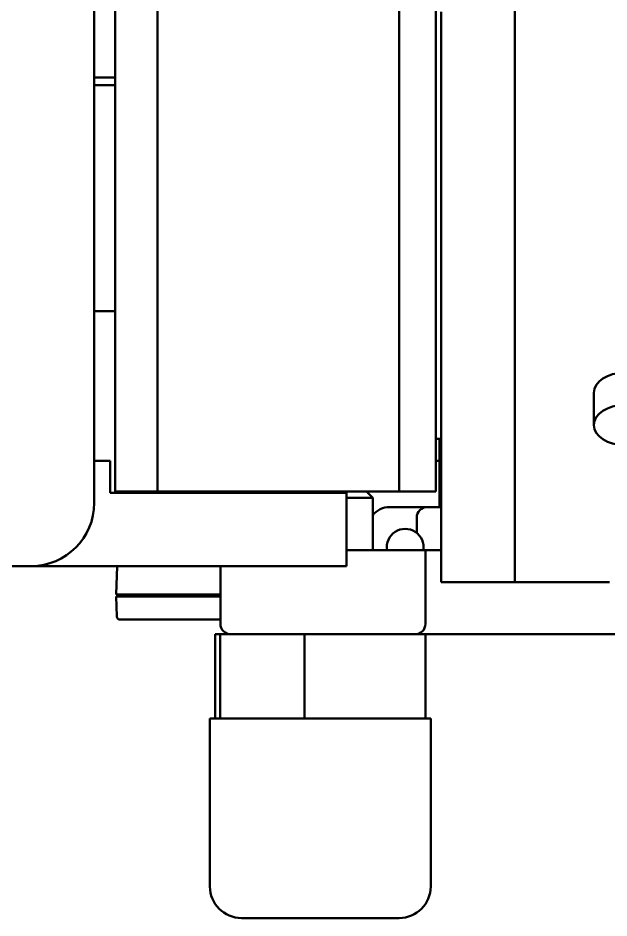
# Model space of a CAD drawing. Header units: millimetres. Extents: x 36 to 3196, y 27 to 5967.
# Drawn here: x 1680.5 to 1736.7, y 4147.1 to 4232.7 of the extents above; entities that cross this region are included whole.
import ezdxf

# ---------------------------------------------------------------- set-up
doc = ezdxf.new("R2010")
doc.units = ezdxf.units.MM
doc.layers.add('외형선(ISO)', color=7, linetype='Continuous', lineweight=50)

msp = doc.modelspace()

# ---------------------------------------------------------------- linework, layer by layer
at = {"layer": '외형선(ISO)'}
for p, q in [((1687.7728, 4278.594), (1687.7728, 4186.594)), ((1689.7728, 4240.0559), (1689.7728, 4229.7586)), ((1693.7728, 4240.0559), (1693.7728, 4229.7586)), ((1693.7728, 4229.7586), (1693.7728, 4240.0286)), ((1716.7728, 4240.0559), (1716.7728, 4229.7586)), ((1716.7728, 4240.0286), (1716.7728, 4229.7586)), ((1720.2728, 4229.7586), (1720.2728, 4240.0559)), ((1727.7728, 4210.9487), (1727.7728, 4236.9081)), ((1720.7728, 4232.2113), (1720.7728, 4233.3395)), ((1720.7728, 4232.2113), (1720.7728, 4210.9487)), ((1727.7728, 4232.2113), (1727.7728, 4210.9487)), ((1689.7728, 4227.0553), (1689.7728, 4229.7586)), ((1693.7728, 4227.0553), (1693.7728, 4229.7586)), ((1693.7728, 4229.7586), (1693.7728, 4227.0553)), ((1716.7728, 4229.7586), (1716.7728, 4227.0553)), ((1716.7728, 4229.7586), (1716.7728, 4227.0553)), ((1720.2728, 4227.0553), (1720.2728, 4229.7586)), ((1689.7728, 4227.094), (1687.7728, 4227.094)), ((1689.7728, 4227.0553), (1689.7728, 4221.6981)), ((1693.7728, 4221.6981), (1693.7728, 4227.0553)), ((1693.7728, 4227.0553), (1693.7728, 4221.6981)), ((1716.7728, 4221.6981), (1716.7728, 4227.0553)), ((1716.7728, 4221.6981), (1716.7728, 4227.0553)), ((1720.2728, 4227.0553), (1720.2728, 4221.6981)), ((1689.7728, 4226.344), (1687.7728, 4226.344)), ((1689.7728, 4221.6981), (1689.7728, 4199.7831)), ((1693.7728, 4199.7831), (1693.7728, 4221.6981)), ((1693.7728, 4221.6981), (1693.7728, 4199.7831)), ((1716.7728, 4221.6981), (1716.7728, 4199.7831)), ((1716.7728, 4221.6981), (1716.7728, 4199.7831)), ((1720.2728, 4221.6981), (1720.2728, 4199.7831)), ((1720.7728, 4183.1973), (1720.7728, 4210.9487)), ((1727.7728, 4183.1973), (1727.7728, 4210.9487)), ((1727.7728, 4210.9487), (1727.7728, 4183.1973)), ((1687.7728, 4204.844), (1689.7728, 4204.844)), ((1689.7728, 4192.6973), (1689.7728, 4199.7831)), ((1693.7728, 4199.7831), (1693.7728, 4192.6973)), ((1693.7728, 4199.7831), (1693.7728, 4192.6973)), ((1716.7728, 4192.6973), (1716.7728, 4199.7831)), ((1716.7728, 4192.6973), (1716.7728, 4199.7831)), ((1720.2728, 4192.6973), (1720.2728, 4199.7831)), ((1735.2728, 4194.0093), (1735.2728, 4197.0735)), ((1735.2728, 4194.0083), (1735.2728, 4194.0093)), ((1689.7728, 4192.6973), (1689.7728, 4189.5173)), ((1693.7728, 4189.5173), (1693.7728, 4192.6973)), ((1693.7728, 4192.6973), (1693.7728, 4189.5173)), ((1716.7728, 4192.6973), (1716.7728, 4189.5173)), ((1716.7728, 4192.6973), (1716.7728, 4189.5173)), ((1720.2728, 4189.5173), (1720.2728, 4192.6973)), ((1720.2728, 4192.694), (1720.7728, 4192.694)), ((1720.5928, 4192.694), (1720.5928, 4186.199)), ((1687.7728, 4190.594), (1689.2728, 4190.594)), ((1689.2728, 4187.544), (1689.2728, 4190.594)), ((1720.2728, 4190.594), (1720.5928, 4190.594)), ((1689.7728, 4189.5173), (1689.7728, 4188.2047)), ((1693.7728, 4188.2047), (1693.7728, 4189.5173)), ((1693.7728, 4189.5173), (1693.7728, 4188.2047)), ((1716.7728, 4189.5173), (1716.7728, 4188.2047)), ((1716.7728, 4189.5173), (1716.7728, 4188.2047)), ((1720.2728, 4188.2047), (1720.2728, 4189.5173)), ((1689.7728, 4188.2047), (1689.7728, 4187.694)), ((1689.7728, 4187.694), (1693.7728, 4187.694)), ((1690.1255, 4187.544), (1690.1295, 4187.694)), ((1693.7728, 4187.694), (1693.7728, 4188.2047)), ((1693.7728, 4188.2047), (1693.7728, 4187.694)), ((1693.7728, 4187.694), (1716.7728, 4187.694)), ((1702.2728, 4187.694), (1702.2728, 4187.544)), ((1710.2728, 4187.694), (1710.2728, 4187.544)), ((1713.6728, 4187.694), (1714.2728, 4187.094)), ((1716.7728, 4188.2047), (1716.7728, 4187.694)), ((1716.7728, 4188.2047), (1716.7728, 4187.694)), ((1716.7728, 4187.694), (1720.2728, 4187.694)), ((1720.2728, 4187.694), (1720.2728, 4188.2047)), ((1689.2728, 4187.544), (1706.7728, 4187.544)), ((1711.7728, 4187.544), (1706.7728, 4187.544)), ((1711.7728, 4187.544), (1711.7728, 4180.594)), ((1714.2728, 4187.094), (1711.7728, 4187.094)), ((1714.2728, 4182.094), (1714.2728, 4187.094)), ((1719.4428, 4186.199), (1715.8428, 4186.199)), ((1720.7728, 4186.199), (1719.4428, 4186.199)), ((1718.4428, 4185.199), (1718.4428, 4183.7351)), ((1720.7728, 4183.1973), (1720.7728, 4179.0586)), ((1727.7728, 4179.0586), (1727.7728, 4183.1973)), ((1727.7728, 4179.0586), (1727.7728, 4183.1973)), ((1714.2728, 4182.094), (1711.7728, 4182.094)), ((1714.2728, 4182.094), (1719.2728, 4182.094)), ((1719.2728, 4175.094), (1719.2728, 4182.094)), ((1720.7728, 4182.094), (1719.2728, 4182.094)), ((1681.7728, 4180.594), (1629.7728, 4180.594)), ((1681.7728, 4180.594), (1706.7728, 4180.594)), ((1689.8728, 4177.894), (1689.9435, 4180.594)), ((1699.7728, 4180.594), (1699.7728, 4175.094)), ((1711.7728, 4180.594), (1706.7728, 4180.594)), ((1720.7728, 4179.0586), (1727.7728, 4179.0586)), ((1736.7728, 4179.0586), (1727.7728, 4179.0586)), ((1694.8712, 4177.894), (1689.8728, 4177.894)), ((1689.8728, 4177.6931), (1694.8712, 4177.6931)), ((1689.9228, 4175.7853), (1689.8728, 4177.6931)), ((1692.0781, 4177.894), (1692.0728, 4177.6931)), ((1694.8712, 4177.894), (1699.7728, 4177.894)), ((1699.7728, 4177.6931), (1694.8712, 4177.6931)), ((1690.5544, 4175.4931), (1690.2227, 4175.4931)), ((1694.9211, 4175.4931), (1690.2227, 4175.4931)), ((1690.2229, 4175.4931), (1690.2229, 4175.4931)), ((1699.7728, 4175.4931), (1694.9211, 4175.4931)), ((1699.7526, 4174.094), (1699.2728, 4174.094)), ((1699.2728, 4166.094), (1699.2728, 4174.094)), ((1699.7526, 4174.094), (1700.7728, 4174.094)), ((1699.7526, 4166.094), (1699.7526, 4174.094)), ((1702.7728, 4174.094), (1700.7728, 4174.094)), ((1702.7728, 4174.094), (1714.2728, 4174.094)), ((1707.777, 4174.094), (1707.777, 4166.094)), ((1718.2728, 4174.094), (1714.2728, 4174.094)), ((1719.2728, 4174.094), (1718.2728, 4174.094)), ((1719.2728, 4166.094), (1719.2728, 4174.094)), ((1719.2728, 4174.094), (1721.9242, 4174.094)), ((1721.9242, 4174.094), (1741.9935, 4174.094)), ((1719.7728, 4166.094), (1698.7728, 4166.094)), ((1698.7728, 4150.094), (1698.7728, 4166.094)), ((1719.7728, 4150.094), (1719.7728, 4166.094)), ((1716.7728, 4147.094), (1701.7728, 4147.094))]:
    msp.add_line(p, q, dxfattribs=at)
for centre, radius, start, end in [((1681.7728, 4186.594), 6, 270, 0), ((1715.8428, 4184.199), 2, 90, 141.720678), ((1719.4428, 4185.199), 1, 90, 180), ((1717.3428, 4182.374), 1.75, 350.793104, 189.206896), ((1690.2227, 4175.7931), 0.3, 181.500292, 270.000116), ((1700.7728, 4175.094), 1, 180, 270), ((1718.2728, 4175.094), 1, 270, 0), ((1701.7728, 4150.094), 3, 180, 270), ((1716.7728, 4150.094), 3, 270, 0)]:
    msp.add_arc(centre, radius, start, end, dxfattribs=at)
for centre, major_axis, ratio, start_param, end_param in [((1738.2728, 4197.0735), (-3, 0), 0.6427876, 4.7275411, 6.2831853), ((1738.2728, 4194.0093), (-3, 0), 0.6427876, 4.7275411, 6.2831853), ((1738.2728, 4194.0083), (-3, 0), 0.6427876, 0, 1.5556442), ((1694.9211, 4175.7931), (0, -0.3), 0.0001192, 6.2831465, 6.2831853)]:
    msp.add_ellipse(centre, major_axis=major_axis, ratio=ratio, start_param=start_param, end_param=end_param, dxfattribs=at)

doc.saveas('drawing.dxf')
